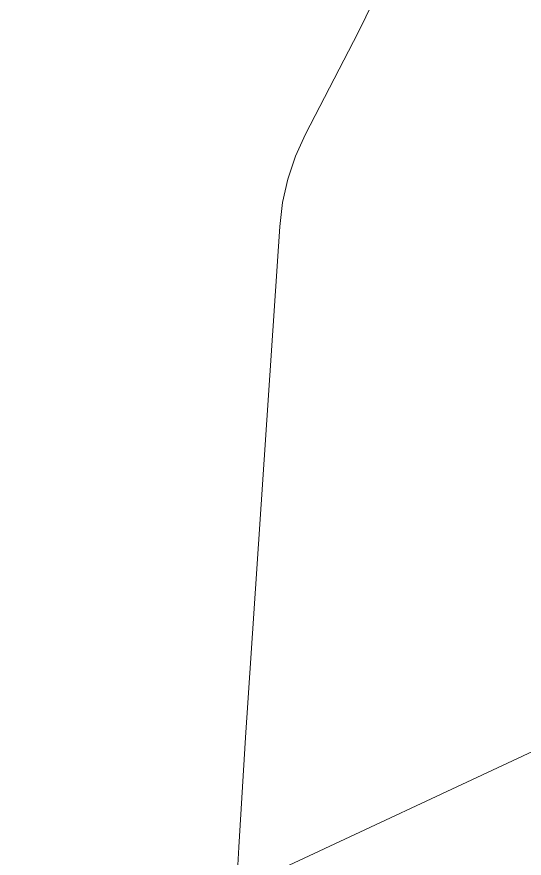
# Model space of a CAD drawing. Extents: x 2498567 to 2501210, y 7092229 to 7094464.
# Drawn here: x 2499228.99 to 2499231.478, y 7093234.312 to 7093238.438 of the extents above; entities that cross this region are included whole.
import ezdxf

# ---------------------------------------------------------------- set-up
doc = ezdxf.new("R2010")
doc.units = 0
doc.header["$MEASUREMENT"] = 0
doc.linetypes.add('HIDDEN', pattern=[0.375, 0.25, -0.125])
doc.layers.add('GRID', color=254, linetype='HIDDEN')
doc.layers.add('Level 31', color=254, linetype='Continuous', lineweight=0)

msp = doc.modelspace()

# ---------------------------------------------------------------- linework, layer by layer
at = {"layer": 'GRID', "color": 252, "linetype": 'HIDDEN', "lineweight": 0, "ltscale": 35}
msp.add_line((2498824.2091, 7093044.9155), (2500803.8377, 7093967.9739), dxfattribs=at)
at = {"layer": 'Level 31', "color": 35, "linetype": 'Continuous', "lineweight": 13}
for p, q in [((2499230.74, 7093238.5153), (2499230.6639, 7093238.3615)), ((2499230.6639, 7093238.3615), (2499230.4057, 7093237.8631)), ((2499230.4057, 7093237.8631), (2499230.3563, 7093237.7547)), ((2499230.3563, 7093237.7547), (2499230.3188, 7093237.643)), ((2499230.3188, 7093237.643), (2499230.293, 7093237.5279)), ((2499230.293, 7093237.5279), (2499230.2791, 7093237.4096)), ((2499230.2791, 7093237.4096), (2499230.112, 7093234.9037)), ((2499230.112, 7093234.9037), (2499230.0781, 7093234.3667)), ((2499230.0781, 7093234.3667), (2499230.0482, 7093233.8294))]:
    msp.add_line(p, q, dxfattribs=at)

doc.saveas('drawing.dxf')
